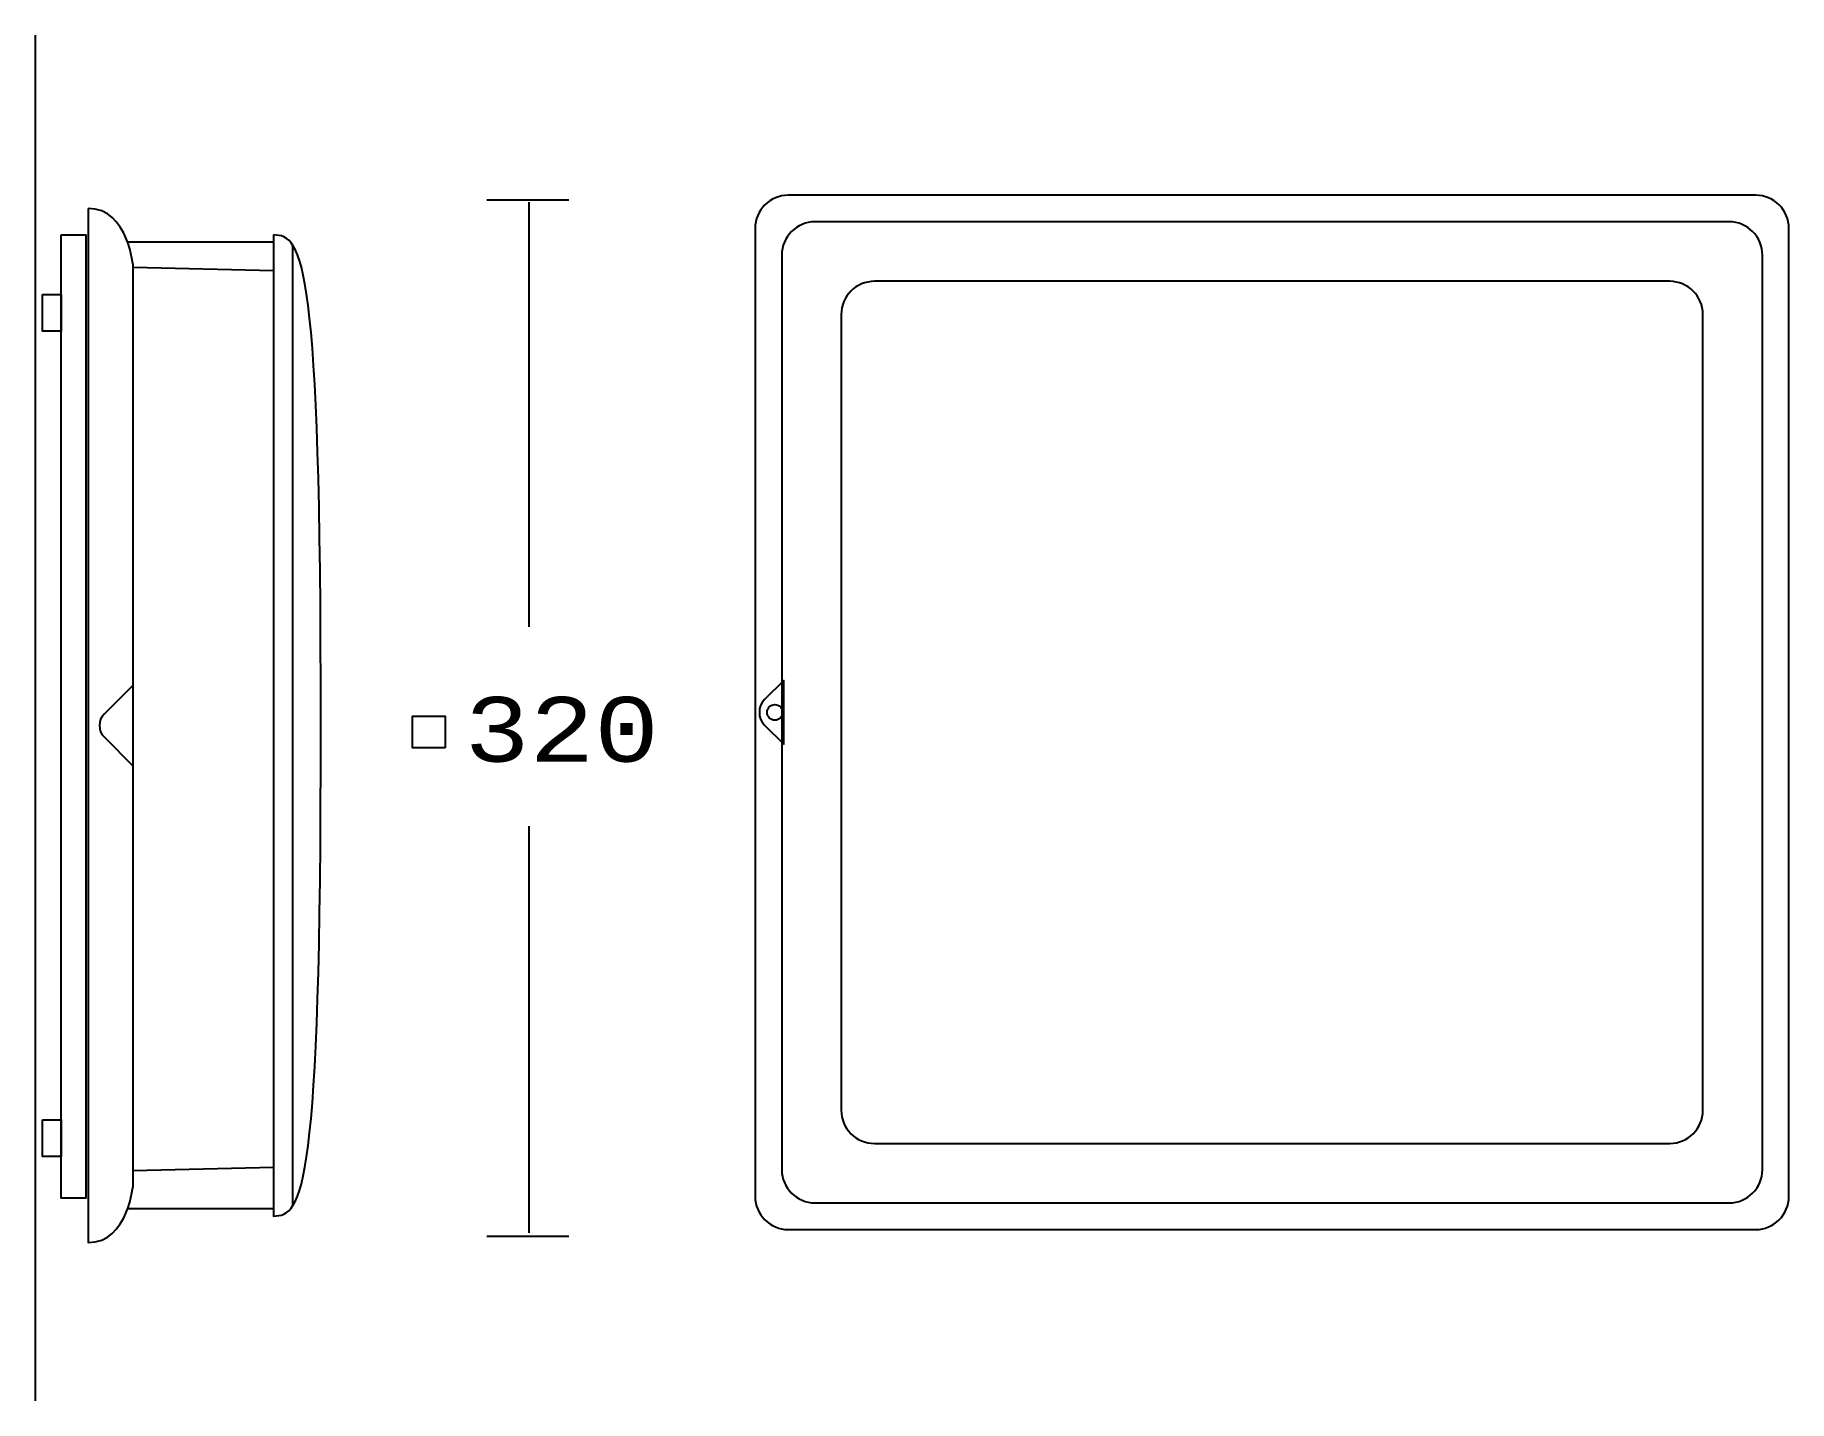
# Model space of a CAD drawing. Extents: x 27 to 249, y 2 to 175.
import ezdxf

# ---------------------------------------------------------------- set-up
doc = ezdxf.new("R2010")
doc.units = 0
doc.layers.add('LIVELLO_1', color=160, linetype='Continuous')
doc.styles.add('STD', font='txt')

# ---------------------------------------------------------------- blocks, each defined once
blk = doc.blocks.new('AI9-BLK1')
at = {"layer": 'LIVELLO_1', "color": 7}
for p, q in [((-97.72, 87.33), (-97.72, -85.35)), ((-40.58, 66.5), (-30.19, 66.5)), ((-35.24, 12.53), (-35.24, 66.22)), ((-67.62, 61.16), (-85.97, 61.16)), ((-35.24, -64.09), (-35.24, -12.68)), ((-67.62, -61.08), (-85.97, -61.08)), ((-40.58, -64.54), (-30.19, -64.54))]:
    blk.add_line(p, q, dxfattribs=at)
for points in [[(-94.44, 62.06), (-91.3, 62.06), (-91.3, -59.72), (-94.44, -59.72)], [(-85.3, 57.97), (-67.57, 57.55), (-67.57, -55.83), (-85.3, -56.25)], [(-96.8, 54.52), (-94.44, 54.52), (-94.44, 49.9), (-96.8, 49.9)], [(-45.85, -2.77), (-49.97, -2.77), (-49.97, 1.24), (-45.85, 1.24)], [(-96.8, -49.82), (-94.44, -49.82), (-94.44, -54.44), (-96.8, -54.44)]]:
    blk.add_lwpolyline(points, close=True, dxfattribs=at)
blk.add_lwpolyline([(-65.15, 60.77), (-65.15, 0.04), (-65.15, -60.69)], dxfattribs=at)
blk.add_circle((-4.15, 1.7), 0.988, dxfattribs=at)
for points, knots in [([(-2.44, 67.08), (-2.44, 67.08), (119.93, 67.08), (119.93, 67.08), (122.25, 67.08), (124.13, 65.21), (124.13, 62.88), (124.13, 62.88), (124.13, -59.49), (124.13, -59.49), (124.13, -61.81), (122.25, -63.69), (119.93, -63.69), (119.93, -63.69), (-2.44, -63.69), (-2.44, -63.69), (-4.76, -63.69), (-6.64, -61.81), (-6.64, -59.49), (-6.64, -59.49), (-6.64, 62.88), (-6.64, 62.88), (-6.64, 65.21), (-4.76, 67.08), (-2.44, 67.08)], [0, 0, 0, 0, 1, 1, 1, 2, 2, 2, 3, 3, 3, 4, 4, 4, 5, 5, 5, 6, 6, 6, 7, 7, 7, 8, 8, 8, 8]), ([(-91.01, 65.42), (-85.88, 65.42), (-85.3, 57.97), (-85.3, 57.97), (-85.3, 57.97), (-85.3, 0.04), (-85.3, 0.04), (-85.3, 0.04), (-85.3, -57.89), (-85.3, -57.89), (-85.3, -57.89), (-85.88, -65.34), (-91.01, -65.34), (-91.01, -65.34), (-91.01, -6.32), (-91.01, -6.32), (-91.01, -6.32), (-91.01, 6.4), (-91.01, 6.4), (-91.01, 6.4), (-91.01, 65.42), (-91.01, 65.42)], [0, 0, 0, 0, 1, 1, 1, 2, 2, 2, 3, 3, 3, 4, 4, 4, 5, 5, 5, 6, 6, 6, 7, 7, 7, 7]), ([(0.93, 63.73), (0.93, 63.73), (116.57, 63.73), (116.57, 63.73), (118.89, 63.73), (120.77, 61.84), (120.77, 59.52), (120.77, 59.52), (120.77, -56.12), (120.77, -56.12), (120.77, -58.44), (118.89, -60.32), (116.57, -60.32), (116.57, -60.32), (0.93, -60.32), (0.93, -60.32), (-1.39, -60.32), (-3.27, -58.44), (-3.27, -56.12), (-3.27, -56.12), (-3.27, 59.52), (-3.27, 59.52), (-3.27, 61.84), (-1.39, 63.73), (0.93, 63.73)], [0, 0, 0, 0, 1, 1, 1, 2, 2, 2, 3, 3, 3, 4, 4, 4, 5, 5, 5, 6, 6, 6, 7, 7, 7, 8, 8, 8, 8]), ([(-67.57, 62.06), (-63.86, 62.06), (-61.57, 58.98), (-61.57, 0.04), (-61.57, -58.9), (-63.86, -61.98), (-67.57, -61.98), (-67.57, -61.98), (-67.57, -5.48), (-67.57, -5.48), (-67.57, -5.48), (-67.57, 5.56), (-67.57, 5.56), (-67.57, 5.56), (-67.57, 62.06), (-67.57, 62.06)], [0, 0, 0, 0, 1, 1, 1, 2, 2, 2, 3, 3, 3, 4, 4, 4, 5, 5, 5, 5]), ([(8.45, 56.2), (8.45, 56.2), (109.05, 56.2), (109.05, 56.2), (111.37, 56.2), (113.25, 54.32), (113.25, 52), (113.25, 52), (113.25, -48.59), (113.25, -48.59), (113.25, -50.92), (111.37, -52.8), (109.05, -52.8), (109.05, -52.8), (8.45, -52.8), (8.45, -52.8), (6.13, -52.8), (4.25, -50.92), (4.25, -48.59), (4.25, -48.59), (4.25, 52), (4.25, 52), (4.25, 54.32), (6.13, 56.2), (8.45, 56.2)], [0, 0, 0, 0, 1, 1, 1, 2, 2, 2, 3, 3, 3, 4, 4, 4, 5, 5, 5, 6, 6, 6, 7, 7, 7, 8, 8, 8, 8]), ([(-88.96, 1.52), (-88.96, 1.52), (-85.3, 5.16), (-85.3, 5.16), (-85.3, 5.16), (-85.3, -5.09), (-85.3, -5.09), (-85.3, -5.09), (-88.96, -1.45), (-88.96, -1.45), (-89.79, -0.63), (-89.79, 0.7), (-88.96, 1.52)], [0, 0, 0, 0, 1, 1, 1, 2, 2, 2, 3, 3, 3, 4, 4, 4, 4]), ([(-5.44, 3.32), (-5.44, 3.32), (-3.01, 5.72), (-3.01, 5.72), (-3.01, 5.72), (-3.01, -2.32), (-3.01, -2.32), (-3.01, -2.32), (-5.44, 0.09), (-5.44, 0.09), (-6.33, 0.98), (-6.33, 2.43), (-5.44, 3.32)], [0, 0, 0, 0, 1, 1, 1, 2, 2, 2, 3, 3, 3, 4, 4, 4, 4])]:
    blk.add_open_spline(points, degree=3, knots=knots, dxfattribs=at)
at = {"layer": 'LIVELLO_1', "color": 7, "insert": (-43.39, 3.65), "char_height": 8.1809, "attachment_point": 1, "style": 'STD'}
blk.add_mtext('\\fCourier|b0|i0;\\H8.1809;\\C7;320', dxfattribs=at)

msp = doc.modelspace()

# ---------------------------------------------------------------- block references
at = {"layer": 'LIVELLO_1', "color": 7}
msp.add_blockref('AI9-BLK1', (124.415317, 87.311897), dxfattribs=at)

doc.saveas('drawing.dxf')
